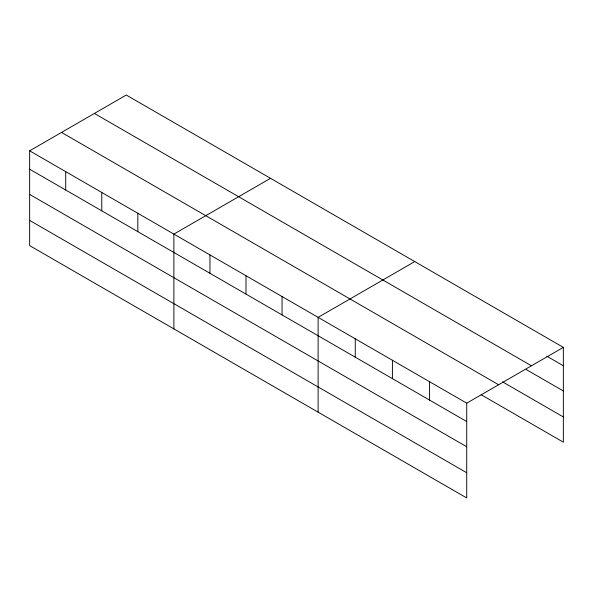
<?xml version="1.0" encoding="UTF-8"?>
<svg xmlns="http://www.w3.org/2000/svg" width="593" height="593" viewBox="0 0 593 593"><rect width="100%" height="100%" fill="white"/><g stroke="black" fill="none" stroke-linecap="round" stroke-linejoin="round"><path stroke-width="0.89" d="M466.721 446.759L466.721 403.166L29.65 150.822L29.65 245.621L466.721 497.964L466.721 446.759L29.65 194.415M481.145 394.716L563.35 442.178L563.35 347.379L126.279 95.036L29.65 150.822M270.512 178.308L173.882 234.094L173.882 328.893M414.744 261.58L318.115 317.366L318.115 412.165M466.721 403.166L563.35 347.379M546.753 356.163L563.35 365.748M94.391 113.448L531.461 365.785M526.199 369.521L563.35 390.972M502.486 381.818L563.35 416.953M61.539 132.417L498.609 384.753M29.65 169.198L466.721 421.541M29.65 220.403L466.721 472.747M429.569 381.714L429.569 400.09M392.418 360.27L392.418 378.638M355.266 338.818L355.266 357.194M282.06 296.552L282.06 314.927M245.999 275.73L245.999 294.106M209.944 254.916L209.944 273.284M137.828 213.28L137.828 231.648M101.766 192.458L101.766 210.834M65.712 171.644L65.712 190.012"/></g></svg>
